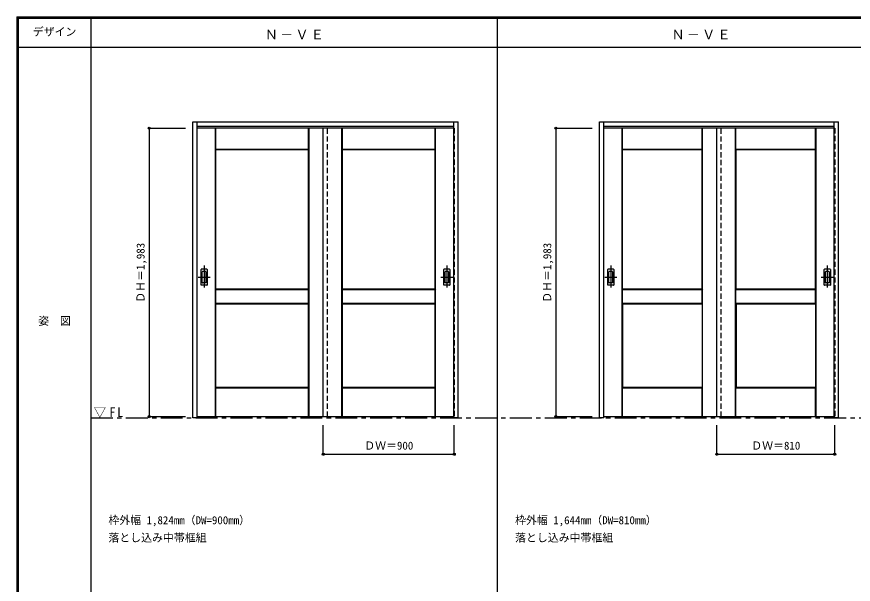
# Model space of a CAD drawing. Units: millimetres, scale not verified. Extents: x -6000 to 154877, y -98226 to 6133.
# Drawn here: x -6000 to -250, y 274 to 4175 of the extents above; entities that cross this region are included whole.
import ezdxf
from ezdxf.enums import TextEntityAlignment as Align

# ---------------------------------------------------------------- set-up
doc = ezdxf.new("R2010")
doc.units = ezdxf.units.MM
doc.header["$LTSCALE"] = 30
doc.header["$PDMODE"] = 32
doc.header["$PDSIZE"] = 15
doc.linetypes.add('CHAIN1', pattern=[8, 5, -1, 1, -1])
doc.linetypes.add('DASHED1', pattern=[1.8, 1.2, -0.6])
for name, color, linetype in [('0-1_通り芯', 4, 'CHAIN1'), ('0-2_扉', 4, 'DASHED1'), ('0-3_仕上げ', 7, 'Continuous'), ('0-4_枠', 3, 'Continuous'), ('0-6_引手', 3, 'Continuous'), ('0-A_文字', 7, 'Continuous'), ('0-B_寸法', 4, 'Continuous'), ('F-1_枠', 6, 'Continuous'), ('F-A_文字', 7, 'Continuous')]:
    doc.layers.add(name, color=color, linetype=linetype)
doc.styles.add('ＭＳ ゴシック', font='')
doc.styles.get('ＭＳ ゴシック').set_extended_font_data('MS Gothic')

msp = doc.modelspace()

# ---------------------------------------------------------------- linework, layer by layer
at = {"layer": '0-1_通り芯'}
for p, q in [((-4712, 2465), (-4712, 2303)), ((-3044, 2465), (-3044, 2303)), ((-1917, 2465), (-1917, 2303)), ((-429, 2465), (-429, 2303)), ((-4753, 2384), (-4671, 2384)), ((-3085, 2384), (-3003, 2384)), ((-1958, 2384), (-1876, 2384)), ((-470, 2384), (-388, 2384))]:
    msp.add_line(p, q, dxfattribs=at)
at = {"layer": '0-1_通り芯', "color": 7}
msp.add_line((-5490, 1418), (5690, 1418), dxfattribs=at)
at = {"layer": '0-2_扉'}
for p, q in [((-4763, 3409.5), (-4763, 1426.5)), ((-4760, 3409.5), (-4763, 3409.5)), ((-3863, 1426.5), (-3863, 3409.5)), ((-2996, 3409.5), (-2993, 3409.5)), ((-2993, 3409.5), (-2993, 1426.5)), ((-1968, 3409.5), (-1968, 1426.5)), ((-1965, 3409.5), (-1968, 3409.5)), ((-1158, 1426.5), (-1158, 3409.5)), ((-381, 3409.5), (-378, 3409.5)), ((-4763, 1426.5), (-4760, 1426.5)), ((-2993, 1426.5), (-2996, 1426.5)), ((-1968, 1426.5), (-1965, 1426.5))]:
    msp.add_line(p, q, dxfattribs=at)
at = {"layer": '0-2_扉', "color": 3, "linetype": 'Continuous'}
for p, q in [((-2996, 3409.5), (-4760, 3409.5)), ((-3893, 1426.5), (-3893, 3409.5)), ((-381, 3409.5), (-1965, 3409.5)), ((-1188, 1426.5), (-1188, 3409.5)), ((-4760, 1426.5), (-2996, 1426.5)), ((-1965, 1426.5), (-381, 1426.5))]:
    msp.add_line(p, q, dxfattribs=at)
at = {"layer": '0-2_扉'}
msp.add_lwpolyline([(-378, 3409.5), (-378, 1426.5), (-381, 1426.5)], dxfattribs=at)
at = {"layer": '0-3_仕上げ'}
for p, q in [((-4635, 1426.5), (-4635, 3409.5)), ((-4633.5, 3262), (-4633.5, 3409.5)), ((-4632, 3263.5), (-4632, 3409.5)), ((-3994, 3263.5), (-3994, 3409.5)), ((-3992.5, 3262), (-3992.5, 3409.5)), ((-3991, 1426.5), (-3991, 3409.5)), ((-3765, 1426.5), (-3765, 3409.5)), ((-3763.5, 3262), (-3763.5, 3409.5)), ((-3762, 3263.5), (-3762, 3409.5)), ((-3124, 3263.5), (-3124, 3409.5)), ((-3122.5, 3262), (-3122.5, 3409.5)), ((-3121, 1426.5), (-3121, 3409.5)), ((-1840, 1426.5), (-1840, 3409.5)), ((-1838.5, 3262), (-1838.5, 3409.5)), ((-1837, 3263.5), (-1837, 3409.5)), ((-1289, 3263.5), (-1289, 3409.5)), ((-1287.5, 3262), (-1287.5, 3409.5)), ((-1286, 1426.5), (-1286, 3409.5)), ((-1060, 1426.5), (-1060, 3409.5)), ((-1058.5, 3262), (-1058.5, 3409.5)), ((-1057, 3263.5), (-1057, 3409.5)), ((-509, 3263.5), (-509, 3409.5)), ((-507.5, 3262), (-507.5, 3409.5)), ((-506, 1426.5), (-506, 3409.5)), ((-4632, 3263.5), (-4633.5, 3262)), ((-4631, 3259.5), (-4633.5, 3262)), ((-3994, 3263.5), (-4632, 3263.5)), ((-3992.5, 3262), (-3995, 3259.5)), ((-3994, 3263.5), (-3992.5, 3262)), ((-3762, 3263.5), (-3763.5, 3262)), ((-3761, 3259.5), (-3763.5, 3262)), ((-3124, 3263.5), (-3762, 3263.5)), ((-3122.5, 3262), (-3125, 3259.5)), ((-3124, 3263.5), (-3122.5, 3262)), ((-1837, 3263.5), (-1838.5, 3262)), ((-1836, 3259.5), (-1838.5, 3262)), ((-1289, 3263.5), (-1837, 3263.5)), ((-1057, 3263.5), (-1058.5, 3262)), ((-1056, 3259.5), (-1058.5, 3262)), ((-509, 3263.5), (-1057, 3263.5)), ((-3995, 2301.5), (-3992.5, 2299)), ((-3125, 2301.5), (-3122.5, 2299)), ((-1290, 2301.5), (-1287.5, 2299)), ((-510, 2301.5), (-507.5, 2299)), ((-4633.5, 2204), (-4633.5, 2299)), ((-3994, 2297.5), (-4632, 2297.5)), ((-4632, 2205.5), (-4632, 2297.5)), ((-3994, 2297.5), (-3992.5, 2299)), ((-3994, 2205.5), (-3994, 2297.5)), ((-3763.5, 2204), (-3763.5, 2299)), ((-3124, 2297.5), (-3762, 2297.5)), ((-3762, 2205.5), (-3762, 2297.5)), ((-3124, 2297.5), (-3122.5, 2299)), ((-3124, 2205.5), (-3124, 2297.5)), ((-1838.5, 2204), (-1838.5, 2299)), ((-1837, 2205.5), (-1837, 2297.5)), ((-1289, 2297.5), (-1837, 2297.5)), ((-1289, 2297.5), (-1287.5, 2299)), ((-1289, 2205.5), (-1289, 2297.5)), ((-1287.5, 2204), (-1287.5, 2299)), ((-1058.5, 2204), (-1058.5, 2299)), ((-1057, 2205.5), (-1057, 2297.5)), ((-509, 2297.5), (-1057, 2297.5)), ((-509, 2297.5), (-507.5, 2299)), ((-509, 2205.5), (-509, 2297.5)), ((-507.5, 2204), (-507.5, 2299)), ((-4632, 2205.5), (-4633.5, 2204)), ((-4631, 2201.5), (-4633.5, 2204)), ((-4632, 2205.5), (-3994, 2205.5)), ((-3992.5, 2204), (-3995, 2201.5)), ((-3762, 2205.5), (-3763.5, 2204)), ((-3761, 2201.5), (-3763.5, 2204)), ((-3762, 2205.5), (-3124, 2205.5)), ((-3122.5, 2204), (-3125, 2201.5)), ((-1837, 2205.5), (-1838.5, 2204)), ((-1836, 2201.5), (-1838.5, 2204)), ((-1837, 2205.5), (-1289, 2205.5)), ((-1057, 2205.5), (-1058.5, 2204)), ((-1056, 2201.5), (-1058.5, 2204)), ((-1057, 2205.5), (-509, 2205.5)), ((-4633.5, 1426.5), (-4633.5, 1624)), ((-4632, 1426.5), (-4632, 1622.5)), ((-3994, 1622.5), (-4632, 1622.5)), ((-3995, 1626.5), (-3992.5, 1624)), ((-3994, 1622.5), (-3992.5, 1624)), ((-3994, 1426.5), (-3994, 1622.5)), ((-3992.5, 1426.5), (-3992.5, 1624)), ((-3763.5, 1426.5), (-3763.5, 1624)), ((-3762, 1426.5), (-3762, 1622.5)), ((-3124, 1622.5), (-3762, 1622.5)), ((-3125, 1626.5), (-3122.5, 1624)), ((-3124, 1622.5), (-3122.5, 1624)), ((-3124, 1426.5), (-3124, 1622.5)), ((-3122.5, 1426.5), (-3122.5, 1624)), ((-1838.5, 1426.5), (-1838.5, 1624)), ((-1837, 1426.5), (-1837, 1622.5)), ((-1289, 1622.5), (-1837, 1622.5)), ((-1290, 1626.5), (-1287.5, 1624)), ((-1289, 1622.5), (-1287.5, 1624)), ((-1289, 1426.5), (-1289, 1622.5)), ((-1287.5, 1426.5), (-1287.5, 1624)), ((-1058.5, 1426.5), (-1058.5, 1624)), ((-1057, 1426.5), (-1057, 1622.5)), ((-509, 1622.5), (-1057, 1622.5)), ((-510, 1626.5), (-507.5, 1624)), ((-509, 1622.5), (-507.5, 1624)), ((-509, 1426.5), (-509, 1622.5)), ((-507.5, 1426.5), (-507.5, 1624))]:
    msp.add_line(p, q, dxfattribs=at)
at = {"layer": '0-3_仕上げ', "color": 3}
for p, q in [((-3995, 3259.5), (-4631, 3259.5)), ((-4631, 2301.5), (-4631, 3259.5)), ((-3995, 2301.5), (-3995, 3259.5)), ((-3125, 3259.5), (-3761, 3259.5)), ((-3761, 2301.5), (-3761, 3259.5)), ((-3125, 2301.5), (-3125, 3259.5)), ((-1836, 2301.5), (-1836, 3259.5)), ((-1290, 3259.5), (-1836, 3259.5)), ((-1290, 2301.5), (-1290, 3259.5)), ((-1056, 2301.5), (-1056, 3259.5)), ((-510, 3259.5), (-1056, 3259.5)), ((-510, 2301.5), (-510, 3259.5)), ((-3995, 2301.5), (-4631, 2301.5)), ((-3125, 2301.5), (-3761, 2301.5)), ((-1290, 2301.5), (-1836, 2301.5)), ((-510, 2301.5), (-1056, 2301.5)), ((-4631, 1626.5), (-4631, 2201.5)), ((-4631, 2201.5), (-3995, 2201.5)), ((-3995, 1626.5), (-3995, 2201.5)), ((-3761, 1626.5), (-3761, 2201.5)), ((-3761, 2201.5), (-3125, 2201.5)), ((-3125, 1626.5), (-3125, 2201.5)), ((-1836, 2201.5), (-1836, 1626.5)), ((-1056, 2201.5), (-1056, 1626.5)), ((-3995, 1626.5), (-4631, 1626.5)), ((-3125, 1626.5), (-3761, 1626.5)), ((-1290, 1626.5), (-1836, 1626.5)), ((-510, 1626.5), (-1056, 1626.5))]:
    msp.add_line(p, q, dxfattribs=at)
at = {"layer": '0-3_仕上げ'}
for points in [[(-1289, 3263.5), (-1287.5, 3262), (-1290, 3259.5)], [(-509, 3263.5), (-507.5, 3262), (-510, 3259.5)], [(-4632, 2297.5), (-4633.5, 2299), (-4631, 2301.5)], [(-3762, 2297.5), (-3763.5, 2299), (-3761, 2301.5)], [(-1837, 2297.5), (-1838.5, 2299), (-1836, 2301.5)], [(-1057, 2297.5), (-1058.5, 2299), (-1056, 2301.5)], [(-3994, 2205.5), (-3992.5, 2204), (-3992.5, 2299)], [(-3124, 2205.5), (-3122.5, 2204), (-3122.5, 2299)], [(-1289, 2205.5), (-1287.5, 2204), (-1290, 2201.5)], [(-509, 2205.5), (-507.5, 2204), (-510, 2201.5)], [(-4632, 1622.5), (-4633.5, 1624), (-4631, 1626.5)], [(-3762, 1622.5), (-3763.5, 1624), (-3761, 1626.5)], [(-1837, 1622.5), (-1838.5, 1624), (-1836, 1626.5)], [(-1057, 1622.5), (-1058.5, 1624), (-1056, 1626.5)]]:
    msp.add_lwpolyline(points, dxfattribs=at)
at = {"layer": '0-3_仕上げ', "color": 3}
for points in [[(-1836, 2201.5), (-1290, 2201.5), (-1290, 1626.5)], [(-1056, 2201.5), (-510, 2201.5), (-510, 1626.5)]]:
    msp.add_lwpolyline(points, dxfattribs=at)
at = {"layer": '0-4_枠'}
for p, q in [((-4790, 1418), (-4790, 3453)), ((-4790, 3453), (-2966, 3453)), ((-4760, 1418), (-4760, 3453)), ((-2996, 1427.04), (-2996, 3453)), ((-2966, 1418), (-2966, 3453)), ((-1995, 1418), (-1995, 3453)), ((-1995, 3453), (-351, 3453)), ((-1965, 1418), (-1965, 3453)), ((-381, 1427.04), (-381, 3453)), ((-351, 1418), (-351, 3453)), ((-4760, 3423), (-2996, 3423)), ((-1965, 3423), (-381, 3423)), ((-4760, 1418), (-4790, 1418)), ((-2996, 1426.7), (-2996, 1427.04)), ((-1965, 1418), (-1995, 1418)), ((-381, 1426.7), (-381, 1427.04))]:
    msp.add_line(p, q, dxfattribs=at)
for points in [[(-2966, 1418), (-2996, 1418), (-2996, 1426.7)], [(-351, 1418), (-381, 1418), (-381, 1426.7)]]:
    msp.add_lwpolyline(points, dxfattribs=at)
at = {"layer": '0-6_引手'}
for p, q in [((-4733, 2330.5), (-4733, 2437.5)), ((-4692.5, 2439), (-4731.5, 2439)), ((-4691, 2437.5), (-4691, 2330.5)), ((-3065, 2330.5), (-3065, 2437.5)), ((-3024.5, 2439), (-3063.5, 2439)), ((-3023, 2437.5), (-3023, 2330.5)), ((-1938, 2330.5), (-1938, 2437.5)), ((-1897.5, 2439), (-1936.5, 2439)), ((-1896, 2437.5), (-1896, 2330.5)), ((-450, 2330.5), (-450, 2437.5)), ((-409.5, 2439), (-448.5, 2439)), ((-408, 2437.5), (-408, 2330.5)), ((-4692.5, 2329), (-4731.5, 2329)), ((-3024.5, 2329), (-3063.5, 2329)), ((-1897.5, 2329), (-1936.5, 2329)), ((-409.5, 2329), (-448.5, 2329))]:
    msp.add_line(p, q, dxfattribs=at)
at = {"layer": '0-6_引手', "color": 7}
for p, q in [((-4724.5, 2346.5), (-4724.5, 2421.5)), ((-4701, 2423), (-4723, 2423)), ((-4699.5, 2421.5), (-4699.5, 2346.5)), ((-3056.5, 2346.5), (-3056.5, 2421.5)), ((-3033, 2423), (-3055, 2423)), ((-3031.5, 2421.5), (-3031.5, 2346.5)), ((-1929.5, 2346.5), (-1929.5, 2421.5)), ((-1906, 2423), (-1928, 2423)), ((-1904.5, 2421.5), (-1904.5, 2346.5)), ((-441.5, 2346.5), (-441.5, 2421.5)), ((-418, 2423), (-440, 2423)), ((-416.5, 2421.5), (-416.5, 2346.5)), ((-4701, 2345), (-4723, 2345)), ((-3033, 2345), (-3055, 2345)), ((-1906, 2345), (-1928, 2345)), ((-418, 2345), (-440, 2345))]:
    msp.add_line(p, q, dxfattribs=at)
at = {"layer": '0-6_引手'}
for centre, start, end in [((-4731.5, 2437.5), 90, 180), ((-4692.5, 2437.5), 0, 90), ((-3063.5, 2437.5), 90, 180), ((-3024.5, 2437.5), 0, 90), ((-1936.5, 2437.5), 90, 180), ((-1897.5, 2437.5), 0, 90), ((-448.5, 2437.5), 90, 180), ((-409.5, 2437.5), 0, 90), ((-4731.5, 2330.5), 180, 270), ((-4692.5, 2330.5), 270, 0), ((-3063.5, 2330.5), 180, 270), ((-3024.5, 2330.5), 270, 0), ((-1936.5, 2330.5), 180, 270), ((-1897.5, 2330.5), 270, 0), ((-448.5, 2330.5), 180, 270), ((-409.5, 2330.5), 270, 0)]:
    msp.add_arc(centre, 1.5, start, end, dxfattribs=at)
at = {"layer": '0-6_引手', "color": 7}
for centre, start, end in [((-4723, 2421.5), 90, 180), ((-4701, 2421.5), 0, 90), ((-3055, 2421.5), 90, 180), ((-3033, 2421.5), 0, 90), ((-1928, 2421.5), 90, 180), ((-1906, 2421.5), 0, 90), ((-440, 2421.5), 90, 180), ((-418, 2421.5), 0, 90), ((-4723, 2346.5), 180, 270), ((-4701, 2346.5), 270, 0), ((-3055, 2346.5), 180, 270), ((-3033, 2346.5), 270, 0), ((-1928, 2346.5), 180, 270), ((-1906, 2346.5), 270, 0), ((-440, 2346.5), 180, 270), ((-418, 2346.5), 270, 0)]:
    msp.add_arc(centre, 1.5, start, end, dxfattribs=at)
at = {"layer": '0-B_寸法'}
for p, q in [((-5090, 3409.5), (-4840, 3409.5)), ((-5090, 3409.5), (-5090, 1426.5)), ((-2295, 3409.5), (-2045, 3409.5)), ((-2295, 3409.5), (-2295, 1426.5)), ((-5090, 1426.5), (-4840, 1426.5)), ((-2295, 1426.5), (-2045, 1426.5)), ((-3893, 1168), (-3893, 1368)), ((-2993, 1168), (-2993, 1368)), ((-1188, 1168), (-1188, 1368)), ((-378, 1168), (-378, 1368)), ((-3893, 1168), (-2993, 1168)), ((-1188, 1168), (-378, 1168))]:
    msp.add_line(p, q, dxfattribs=at)
at = {"layer": '0-B_寸法', "color": 7}
for p in [(-5090, 3409.5), (-2295, 3409.5), (-5090, 1426.5), (-2295, 1426.5), (-3893, 1168), (-2993, 1168), (-1188, 1168), (-378, 1168)]:
    msp.add_point(p, dxfattribs=at)
at = {"layer": 'F-1_枠'}
for p, q in [((-6000, 4175), (5700, 4175)), ((-6000, 4175), (-6000, -4205)), ((-6000, 4170), (5700, 4170)), ((-6000, 4165), (5700, 4165)), ((-5995, 4175), (-5995, -4205)), ((-5990, 4175), (-5990, -4205)), ((-5490, 4175), (-5490, -3790)), ((-2695, -3790), (-2695, 4175)), ((-6000, 3965), (5700, 3965))]:
    msp.add_line(p, q, dxfattribs=at)

# ---------------------------------------------------------------- texts
at = {"layer": '0-A_文字', "style": 'ＭＳ ゴシック'}
for s, p in [('枠外幅 1,824mm（DW=900mm）', (-5370, 670.5)), ('枠外幅 1,644mm（DW=810mm）', (-2575, 670.5)), ('落とし込み中帯框組', (-5370, 550.5)), ('落とし込み中帯框組', (-2575, 550.5))]:
    msp.add_text(s, height=54.99, dxfattribs=at).set_placement(p, align=Align.BOTTOM_LEFT)
at = {"layer": '0-A_文字', "char_height": 65.98, "attachment_point": 7, "style": 'ＭＳ ゴシック'}
for s, insert in [('\\T1.17;Ｎ－ＶＥ', (-4295, 4020)), ('\\T1.17;Ｎ－ＶＥ', (-1500, 4020)), ('\\T1.26;\\W0.95;▽FL', (-5471.25, 1418))]:
    msp.add_mtext(s, dxfattribs=dict(at, insert=insert))
at = {"layer": '0-B_寸法', "color": 7, "style": 'ＭＳ ゴシック'}
for p in [(-5105, 2208.75), (-2310, 2208.75)]:
    msp.add_text('ＤＨ＝1,983', height=54.99, rotation=90, dxfattribs=at).set_placement(p, align=Align.BOTTOM_LEFT)
for s, p in [('ＤＷ＝900', (-3611.75, 1183)), ('ＤＷ＝810', (-951.75, 1183))]:
    msp.add_text(s, height=54.99, dxfattribs=at).set_placement(p, align=Align.BOTTOM_LEFT)
at = {"layer": 'F-A_文字', "style": 'ＭＳ ゴシック'}
for s, p in [('デザイン', (-5890, 4027.5)), ('姿\u3000図', (-5852.5, 2040.25))]:
    msp.add_text(s, height=54.99, dxfattribs=at).set_placement(p, align=Align.BOTTOM_LEFT)

doc.saveas('drawing.dxf')
